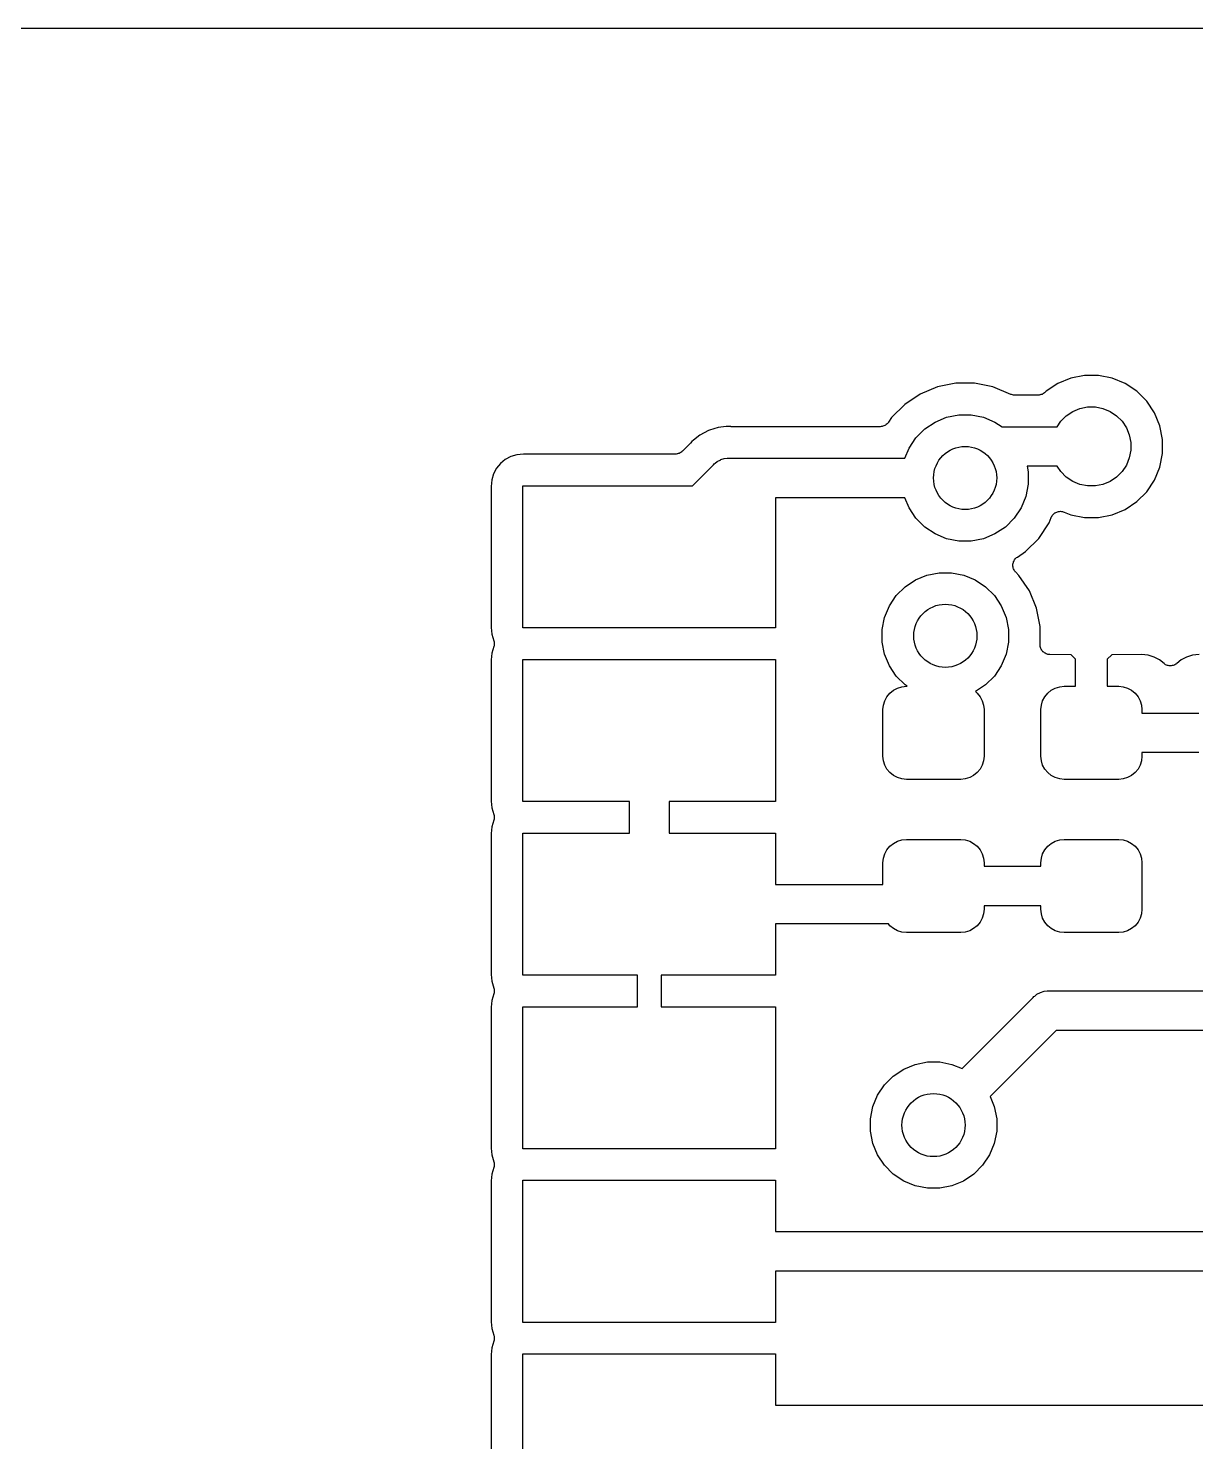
# Model space of a CAD drawing. Extents: x 113.2 to 188.8, y -123.8 to -78.2.
# Drawn here: x 138.97 to 146.36, y -91.11 to -82.15 of the extents above; entities that cross this region are included whole.
import ezdxf

# ---------------------------------------------------------------- set-up
doc = ezdxf.new("R2010")
doc.units = 0
doc.layers.add('BLACK', color=7, linetype='CONTINUOUS')

msp = doc.modelspace()

# ---------------------------------------------------------------- linework, layer by layer
at = {"layer": 'BLACK', "linetype": 'CONTINUOUS'}
for p, q in [((125.01, -82.1507), (176.99, -82.1507)), ((145.656, -84.35), (145.569, -84.3673)), ((145.744, -84.35), (145.656, -84.35)), ((145.831, -84.3673), (145.744, -84.35)), ((144.725, -84.4231), (144.616, -84.4683)), ((144.841, -84.4), (144.725, -84.4231)), ((144.959, -84.4), (144.841, -84.4)), ((145.075, -84.4231), (144.959, -84.4)), ((145.189, -84.4702), (145.075, -84.4231)), ((145.413, -84.4505), (145.407, -84.4566)), ((145.487, -84.4012), (145.413, -84.4505)), ((145.569, -84.3673), (145.487, -84.4012)), ((145.913, -84.4012), (145.831, -84.3673)), ((145.987, -84.4505), (145.913, -84.4012)), ((146.05, -84.5131), (145.987, -84.4505)), ((144.518, -84.5339), (144.434, -84.6175)), ((144.616, -84.4683), (144.518, -84.5339)), ((145.194, -84.4719), (145.189, -84.4702)), ((145.2, -84.4736), (145.194, -84.4719)), ((145.2, -84.4737), (145.2, -84.4736)), ((145.201, -84.4738), (145.2, -84.4737)), ((145.206, -84.4744), (145.201, -84.4738)), ((145.212, -84.475), (145.206, -84.4744)), ((145.213, -84.475), (145.212, -84.475)), ((145.363, -84.475), (145.213, -84.475)), ((145.213, -84.475), (145.213, -84.475)), ((145.213, -84.475), (145.213, -84.475)), ((145.213, -84.475), (145.213, -84.475)), ((145.368, -84.4744), (145.363, -84.475)), ((145.374, -84.4739), (145.368, -84.4744)), ((145.375, -84.4738), (145.374, -84.4738)), ((145.374, -84.4738), (145.374, -84.4739)), ((145.38, -84.4721), (145.375, -84.4738)), ((145.386, -84.4705), (145.38, -84.4721)), ((145.387, -84.4703), (145.386, -84.4704)), ((145.386, -84.4704), (145.386, -84.4705)), ((145.392, -84.4675), (145.387, -84.4703)), ((145.397, -84.4649), (145.392, -84.4675)), ((145.402, -84.4608), (145.397, -84.4645)), ((145.397, -84.4645), (145.397, -84.4647)), ((145.397, -84.4647), (145.397, -84.4649)), ((145.406, -84.4572), (145.402, -84.4608)), ((145.407, -84.4568), (145.406, -84.4572)), ((145.407, -84.4566), (145.407, -84.4567)), ((145.407, -84.4567), (145.407, -84.4567)), ((145.407, -84.4567), (145.407, -84.4568)), ((146.099, -84.5868), (146.05, -84.5131)), ((144.434, -84.6175), (144.414, -84.6471)), ((144.711, -84.6455), (144.783, -84.6154)), ((144.783, -84.6154), (144.861, -84.6)), ((144.861, -84.6), (144.939, -84.6)), ((144.939, -84.6), (145.017, -84.6154)), ((145.017, -84.6154), (145.089, -84.6455)), ((145.506, -84.6406), (145.541, -84.6058)), ((145.541, -84.6058), (145.582, -84.5785)), ((145.582, -84.5785), (145.627, -84.5596)), ((145.627, -84.5596), (145.675, -84.55)), ((145.675, -84.55), (145.725, -84.55)), ((145.725, -84.55), (145.773, -84.5596)), ((145.773, -84.5596), (145.818, -84.5785)), ((145.818, -84.5785), (145.859, -84.6058)), ((145.859, -84.6058), (145.894, -84.6406)), ((146.133, -84.6687), (146.099, -84.5868)), ((143.275, -84.6983), (143.219, -84.7285)), ((143.281, -84.6966), (143.275, -84.6983)), ((143.336, -84.6797), (143.281, -84.6966)), ((143.281, -84.6966), (143.281, -84.6966)), ((143.387, -84.6747), (143.336, -84.6797)), ((143.4, -84.6734), (143.387, -84.6747)), ((143.387, -84.6747), (143.387, -84.6747)), ((143.413, -84.6747), (143.4, -84.6734)), ((143.416, -84.6747), (143.413, -84.6747)), ((143.418, -84.675), (143.416, -84.6747)), ((143.419, -84.675), (143.418, -84.675)), ((144.362, -84.675), (143.419, -84.675)), ((144.368, -84.6744), (144.362, -84.675)), ((144.374, -84.6739), (144.368, -84.6744)), ((144.38, -84.6721), (144.374, -84.6738)), ((144.374, -84.6738), (144.374, -84.6738)), ((144.374, -84.6738), (144.374, -84.6739)), ((144.385, -84.6705), (144.38, -84.6721)), ((144.386, -84.6703), (144.385, -84.6705)), ((144.391, -84.6675), (144.386, -84.6703)), ((144.386, -84.6703), (144.386, -84.6703)), ((144.396, -84.6648), (144.391, -84.6675)), ((144.397, -84.6645), (144.396, -84.6646)), ((144.396, -84.6646), (144.396, -84.6648)), ((144.401, -84.6608), (144.397, -84.6645)), ((144.406, -84.6572), (144.401, -84.6608)), ((144.41, -84.6523), (144.406, -84.6567)), ((144.406, -84.6567), (144.406, -84.6569)), ((144.406, -84.6569), (144.406, -84.6572)), ((144.414, -84.6478), (144.41, -84.6523)), ((144.414, -84.6471), (144.414, -84.6473)), ((144.414, -84.6473), (144.414, -84.6473)), ((144.414, -84.6473), (144.414, -84.6473)), ((144.414, -84.6473), (144.414, -84.6478)), ((144.589, -84.745), (144.645, -84.6893)), ((144.645, -84.6893), (144.711, -84.6455)), ((145.089, -84.6455), (145.134, -84.675)), ((145.134, -84.675), (145.483, -84.675)), ((145.483, -84.675), (145.506, -84.6406)), ((145.894, -84.6406), (145.922, -84.6816)), ((145.922, -84.6816), (145.94, -84.7271)), ((146.15, -84.7557), (146.133, -84.6687)), ((143.157, -84.7837), (143.11, -84.8303)), ((143.158, -84.7816), (143.157, -84.7837)), ((143.16, -84.7798), (143.158, -84.7816)), ((143.161, -84.7791), (143.16, -84.7798)), ((143.169, -84.7691), (143.161, -84.7791)), ((143.179, -84.7609), (143.169, -84.7691)), ((143.219, -84.7285), (143.179, -84.7609)), ((143.179, -84.7609), (143.179, -84.7609)), ((144.546, -84.8105), (144.589, -84.745)), ((145.94, -84.7271), (145.95, -84.7754)), ((145.95, -84.7754), (145.95, -84.8246)), ((146.15, -84.8443), (146.15, -84.7557)), ((141.988, -84.8829), (141.958, -84.9079)), ((142.023, -84.8643), (141.988, -84.8829)), ((142.061, -84.8529), (142.023, -84.8643)), ((142.103, -84.8487), (142.061, -84.8529)), ((143.066, -84.8487), (142.103, -84.8487)), ((143.071, -84.8482), (143.066, -84.8487)), ((143.077, -84.8477), (143.071, -84.8482)), ((143.078, -84.8475), (143.077, -84.8476)), ((143.077, -84.8476), (143.077, -84.8477)), ((143.083, -84.8458), (143.078, -84.8475)), ((143.089, -84.8442), (143.083, -84.8458)), ((143.09, -84.844), (143.089, -84.8441)), ((143.089, -84.8441), (143.089, -84.8442)), ((143.095, -84.8413), (143.09, -84.844)), ((143.1, -84.8386), (143.095, -84.8413)), ((143.105, -84.8346), (143.1, -84.8382)), ((143.1, -84.8382), (143.1, -84.8384)), ((143.1, -84.8384), (143.1, -84.8386)), ((143.109, -84.8309), (143.105, -84.8346)), ((143.11, -84.8305), (143.109, -84.8309)), ((143.11, -84.8303), (143.11, -84.8305)), ((143.11, -84.8305), (143.11, -84.8305)), ((143.11, -84.8305), (143.11, -84.8305)), ((143.317, -84.9062), (143.33, -84.8956)), ((143.33, -84.8956), (143.352, -84.884)), ((143.352, -84.884), (143.354, -84.8833)), ((143.354, -84.8833), (143.375, -84.8768)), ((143.375, -84.8768), (143.394, -84.875)), ((143.394, -84.875), (143.4, -84.8744)), ((143.394, -84.875), (143.394, -84.875)), ((143.4, -84.8744), (143.406, -84.875)), ((143.406, -84.875), (144.519, -84.875)), ((144.519, -84.875), (144.546, -84.8105)), ((145.94, -84.8729), (145.922, -84.9184)), ((145.95, -84.8246), (145.94, -84.8729)), ((146.133, -84.9313), (146.15, -84.8443)), ((141.914, -84.9731), (141.903, -85.0108)), ((141.933, -84.9383), (141.914, -84.9731)), ((141.958, -84.9079), (141.933, -84.9383)), ((143.173, -85.05), (143.307, -84.9159)), ((143.307, -84.9159), (143.311, -84.9112)), ((143.311, -84.9112), (143.317, -84.9062)), ((145.483, -84.925), (145.293, -84.925)), ((145.293, -84.925), (145.3, -84.9606)), ((145.3, -84.9606), (145.3, -85.0394)), ((145.506, -84.9594), (145.483, -84.925)), ((145.541, -84.9942), (145.506, -84.9594)), ((145.894, -84.9594), (145.859, -84.9942)), ((145.922, -84.9184), (145.894, -84.9594)), ((146.099, -85.0132), (146.133, -84.9313)), ((141.903, -85.0108), (141.899, -85.0531)), ((141.899, -85.0531), (141.899, -85.9469)), ((142.1, -85.95), (142.1, -85.05)), ((142.1, -85.05), (143.173, -85.05)), ((145.3, -85.0394), (145.285, -85.1167)), ((145.582, -85.0215), (145.541, -84.9942)), ((145.627, -85.0404), (145.582, -85.0215)), ((145.675, -85.05), (145.627, -85.0404)), ((145.725, -85.05), (145.675, -85.05)), ((145.773, -85.0404), (145.725, -85.05)), ((145.818, -85.0215), (145.773, -85.0404)), ((145.859, -84.9942), (145.818, -85.0215)), ((146.05, -85.0869), (146.099, -85.0132)), ((144.519, -85.125), (143.7, -85.125)), ((143.7, -85.125), (143.7, -85.95)), ((144.546, -85.1895), (144.519, -85.125)), ((145.285, -85.1167), (145.254, -85.1895)), ((145.913, -85.1988), (145.987, -85.1495)), ((145.987, -85.1495), (146.05, -85.0869)), ((144.589, -85.255), (144.546, -85.1895)), ((144.645, -85.3107), (144.589, -85.255)), ((145.211, -85.255), (145.155, -85.3107)), ((145.254, -85.1895), (145.211, -85.255)), ((145.432, -85.2842), (145.446, -85.2499)), ((145.446, -85.2491), (145.449, -85.2438)), ((145.446, -85.2495), (145.446, -85.2491)), ((145.446, -85.2499), (145.446, -85.2495)), ((145.446, -85.2495), (145.446, -85.2495)), ((145.446, -85.2495), (145.446, -85.2495)), ((145.449, -85.2438), (145.452, -85.2387)), ((145.452, -85.2383), (145.456, -85.2338)), ((145.452, -85.2385), (145.452, -85.2383)), ((145.452, -85.2387), (145.452, -85.2385)), ((145.456, -85.2338), (145.46, -85.2292)), ((145.46, -85.2289), (145.465, -85.2253)), ((145.46, -85.2291), (145.46, -85.2289)), ((145.46, -85.2292), (145.46, -85.2291)), ((145.465, -85.2253), (145.469, -85.2215)), ((145.469, -85.2215), (145.47, -85.2214)), ((145.47, -85.2213), (145.475, -85.2186)), ((145.47, -85.2214), (145.47, -85.2213)), ((145.475, -85.2186), (145.48, -85.2158)), ((145.48, -85.2157), (145.481, -85.2156)), ((145.48, -85.2158), (145.48, -85.2157)), ((145.481, -85.2156), (145.486, -85.214)), ((145.486, -85.214), (145.492, -85.2122)), ((145.492, -85.2122), (145.498, -85.2116)), ((145.492, -85.2122), (145.492, -85.2122)), ((145.492, -85.2122), (145.492, -85.2122)), ((145.498, -85.2116), (145.504, -85.2111)), ((145.504, -85.2111), (145.504, -85.2111)), ((145.504, -85.2111), (145.505, -85.2111)), ((145.505, -85.2111), (145.51, -85.2117)), ((145.51, -85.2117), (145.516, -85.2123)), ((145.516, -85.2123), (145.517, -85.2124)), ((145.517, -85.2124), (145.517, -85.2124)), ((145.517, -85.2124), (145.522, -85.2141)), ((145.522, -85.2141), (145.528, -85.2159)), ((145.528, -85.2159), (145.569, -85.2327)), ((145.569, -85.2327), (145.656, -85.25)), ((145.656, -85.25), (145.744, -85.25)), ((145.744, -85.25), (145.831, -85.2327)), ((145.831, -85.2327), (145.913, -85.1988)), ((144.711, -85.3545), (144.645, -85.3107)), ((145.155, -85.3107), (145.089, -85.3545)), ((145.366, -85.3825), (145.432, -85.2842)), ((144.783, -85.3846), (144.711, -85.3545)), ((144.861, -85.4), (144.783, -85.3846)), ((144.939, -85.4), (144.861, -85.4)), ((145.017, -85.3846), (144.939, -85.4)), ((145.089, -85.3545), (145.017, -85.3846)), ((145.282, -85.4661), (145.366, -85.3825)), ((145.208, -85.5285), (145.21, -85.5232)), ((145.21, -85.5232), (145.213, -85.518)), ((145.213, -85.5177), (145.217, -85.5132)), ((145.213, -85.5179), (145.213, -85.5177)), ((145.213, -85.518), (145.213, -85.5179)), ((145.217, -85.5132), (145.221, -85.5085)), ((145.221, -85.5083), (145.226, -85.5046)), ((145.221, -85.5084), (145.221, -85.5083)), ((145.221, -85.5085), (145.221, -85.5084)), ((145.226, -85.5046), (145.231, -85.5008)), ((145.231, -85.5008), (145.282, -85.4661)), ((144.658, -85.6154), (144.736, -85.6)), ((144.736, -85.6), (144.814, -85.6)), ((144.814, -85.6), (144.892, -85.6154)), ((145.203, -85.5464), (145.204, -85.5406)), ((145.203, -85.5524), (145.203, -85.5464)), ((145.203, -85.5526), (145.203, -85.5524)), ((145.203, -85.5528), (145.203, -85.5526)), ((145.203, -85.5586), (145.203, -85.5528)), ((145.204, -85.5646), (145.203, -85.5586)), ((145.204, -85.5402), (145.206, -85.5345)), ((145.204, -85.5404), (145.204, -85.5402)), ((145.204, -85.5406), (145.204, -85.5404)), ((145.204, -85.5648), (145.204, -85.5646)), ((145.204, -85.565), (145.204, -85.5648)), ((145.205, -85.5706), (145.204, -85.565)), ((145.207, -85.5764), (145.205, -85.5706)), ((145.206, -85.5345), (145.207, -85.5288)), ((145.207, -85.5288), (145.208, -85.5287)), ((145.207, -85.5765), (145.207, -85.5764)), ((145.207, -85.5767), (145.207, -85.5765)), ((145.21, -85.5818), (145.207, -85.5767)), ((145.208, -85.5287), (145.208, -85.5285)), ((145.213, -85.5873), (145.21, -85.5818)), ((145.213, -85.5874), (145.213, -85.5873)), ((145.213, -85.5876), (145.213, -85.5874)), ((145.217, -85.5921), (145.213, -85.5876)), ((145.22, -85.5968), (145.217, -85.5921)), ((145.221, -85.5971), (145.22, -85.5968)), ((145.221, -85.5975), (145.221, -85.5971)), ((145.221, -85.5971), (145.221, -85.5971)), ((145.221, -85.5971), (145.221, -85.5971)), ((145.241, -85.6175), (145.221, -85.5975)), ((144.464, -85.745), (144.52, -85.6893)), ((144.52, -85.6893), (144.586, -85.6455)), ((144.586, -85.6455), (144.658, -85.6154)), ((144.892, -85.6154), (144.964, -85.6455)), ((144.964, -85.6455), (145.03, -85.6893)), ((145.03, -85.6893), (145.086, -85.745)), ((145.307, -85.7158), (145.241, -85.6175)), ((144.421, -85.8105), (144.464, -85.745)), ((145.086, -85.745), (145.129, -85.8105)), ((145.352, -85.825), (145.307, -85.7158)), ((144.375, -85.9606), (144.39, -85.8833)), ((144.39, -85.8833), (144.421, -85.8105)), ((145.129, -85.8105), (145.16, -85.8833)), ((145.16, -85.8833), (145.175, -85.9606)), ((145.375, -85.9409), (145.352, -85.825)), ((141.899, -85.9469), (141.903, -85.9892)), ((143.7, -85.95), (142.1, -85.95)), ((144.375, -86.0394), (144.375, -85.9606)), ((145.175, -85.9606), (145.175, -86.0394)), ((145.375, -86.0562), (145.375, -85.9409)), ((141.903, -85.9892), (141.916, -86.0318)), ((141.916, -86.0318), (141.916, -86.0319)), ((141.916, -86.0319), (141.916, -86.0319)), ((141.916, -86.0319), (141.916, -86.0319)), ((141.916, -86.0319), (141.916, -86.0326)), ((141.916, -86.0326), (141.917, -86.0383)), ((141.917, -86.0626), (141.916, -86.0682)), ((141.917, -86.0383), (141.918, -86.0439)), ((141.918, -86.0569), (141.917, -86.0626)), ((141.918, -86.0439), (141.918, -86.0443)), ((141.918, -86.0443), (141.918, -86.0447)), ((141.918, -86.0447), (141.918, -86.0505)), ((141.918, -86.0505), (141.918, -86.0562)), ((141.918, -86.0562), (141.918, -86.0566)), ((141.918, -86.0566), (141.918, -86.0569)), ((144.39, -86.1167), (144.375, -86.0394)), ((145.175, -86.0394), (145.16, -86.1167)), ((145.376, -86.0619), (145.375, -86.0562)), ((145.376, -86.0676), (145.376, -86.0619)), ((141.903, -86.1108), (141.899, -86.1531)), ((141.916, -86.0682), (141.903, -86.1108)), ((142.1, -87.05), (142.1, -86.15)), ((142.1, -86.15), (143.7, -86.15)), ((143.7, -86.15), (143.7, -87.05)), ((144.421, -86.1895), (144.39, -86.1167)), ((145.16, -86.1167), (145.129, -86.1895)), ((145.376, -86.068), (145.376, -86.0676)), ((145.376, -86.0684), (145.376, -86.068)), ((145.378, -86.0739), (145.376, -86.0684)), ((145.379, -86.0794), (145.378, -86.0739)), ((145.38, -86.0798), (145.379, -86.0794)), ((145.38, -86.0802), (145.38, -86.0798)), ((145.382, -86.0852), (145.38, -86.0802)), ((145.385, -86.0903), (145.382, -86.0852)), ((145.385, -86.0906), (145.385, -86.0903)), ((145.385, -86.091), (145.385, -86.0906)), ((145.389, -86.0954), (145.385, -86.091)), ((145.393, -86.0999), (145.389, -86.0954)), ((145.393, -86.1002), (145.393, -86.0999)), ((145.393, -86.1005), (145.393, -86.1002)), ((145.398, -86.1042), (145.393, -86.1005)), ((145.402, -86.1079), (145.398, -86.1042)), ((145.402, -86.1081), (145.402, -86.1079)), ((145.403, -86.1083), (145.402, -86.1081)), ((145.408, -86.111), (145.403, -86.1083)), ((145.413, -86.1138), (145.408, -86.111)), ((145.413, -86.114), (145.413, -86.1138)), ((145.413, -86.1142), (145.413, -86.114)), ((145.419, -86.1158), (145.413, -86.1142)), ((145.424, -86.1176), (145.419, -86.1158)), ((145.425, -86.1177), (145.424, -86.1176)), ((145.425, -86.1178), (145.425, -86.1177)), ((145.431, -86.1184), (145.425, -86.1178)), ((145.437, -86.1191), (145.431, -86.1184)), ((145.571, -86.1198), (145.437, -86.1191)), ((145.437, -86.1191), (145.437, -86.1191)), ((145.6, -86.1489), (145.571, -86.1198)), ((145.6, -86.32), (145.6, -86.1489)), ((145.829, -86.1198), (145.8, -86.1489)), ((145.8, -86.1489), (145.8, -86.32)), ((146.017, -86.1187), (145.829, -86.1198)), ((146.059, -86.1229), (146.017, -86.1187)), ((146.097, -86.1343), (146.059, -86.1229)), ((146.132, -86.1529), (146.097, -86.1343)), ((146.303, -86.1343), (146.268, -86.1529)), ((146.341, -86.1229), (146.303, -86.1343)), ((146.383, -86.1187), (146.341, -86.1229)), ((141.899, -86.1531), (141.899, -87.0469)), ((144.464, -86.255), (144.421, -86.1895)), ((145.129, -86.1895), (145.086, -86.255)), ((146.16, -86.1763), (146.132, -86.1529)), ((146.165, -86.1795), (146.16, -86.1763)), ((146.17, -86.1829), (146.165, -86.1795)), ((146.17, -86.183), (146.17, -86.1829)), ((146.17, -86.1831), (146.17, -86.183)), ((146.176, -86.1853), (146.17, -86.1831)), ((146.181, -86.1877), (146.176, -86.1853)), ((146.182, -86.1878), (146.181, -86.1877)), ((146.181, -86.1877), (146.181, -86.1877)), ((146.187, -86.189), (146.182, -86.1878)), ((146.193, -86.1902), (146.187, -86.189)), ((146.194, -86.1902), (146.193, -86.1902)), ((146.193, -86.1902), (146.193, -86.1902)), ((146.2, -86.1902), (146.194, -86.1902)), ((146.205, -86.1903), (146.2, -86.1902)), ((146.206, -86.1903), (146.205, -86.1903)), ((146.212, -86.1891), (146.206, -86.1903)), ((146.206, -86.1903), (146.206, -86.1903)), ((146.218, -86.1881), (146.212, -86.1891)), ((146.223, -86.1857), (146.218, -86.1879)), ((146.218, -86.1879), (146.218, -86.188)), ((146.218, -86.188), (146.218, -86.1881)), ((146.229, -86.1835), (146.223, -86.1857)), ((146.234, -86.1801), (146.229, -86.1833)), ((146.229, -86.1833), (146.229, -86.1834)), ((146.229, -86.1834), (146.229, -86.1835)), ((146.239, -86.1768), (146.234, -86.1801)), ((146.24, -86.1765), (146.239, -86.1768)), ((146.268, -86.1529), (146.24, -86.1763)), ((146.24, -86.1763), (146.24, -86.1765)), ((146.24, -86.1765), (146.24, -86.1765)), ((146.24, -86.1765), (146.24, -86.1765)), ((144.446, -86.3449), (144.471, -86.3312)), ((144.52, -86.3107), (144.464, -86.255)), ((144.471, -86.3312), (144.499, -86.3228)), ((144.499, -86.3228), (144.528, -86.32)), ((144.534, -86.32), (144.52, -86.3107)), ((144.528, -86.32), (144.534, -86.32)), ((145.03, -86.3107), (144.965, -86.3538)), ((145.086, -86.255), (145.03, -86.3107)), ((145.446, -86.3449), (145.471, -86.3312)), ((145.471, -86.3312), (145.499, -86.3228)), ((145.499, -86.3228), (145.528, -86.32)), ((145.528, -86.32), (145.6, -86.32)), ((145.8, -86.32), (145.873, -86.32)), ((145.873, -86.32), (145.901, -86.3228)), ((145.901, -86.3228), (145.929, -86.3312)), ((145.929, -86.3312), (145.954, -86.3449)), ((144.383, -86.4387), (144.391, -86.4111)), ((144.391, -86.4111), (144.405, -86.3856)), ((144.405, -86.3856), (144.423, -86.3632)), ((144.423, -86.3632), (144.446, -86.3449)), ((144.965, -86.3538), (144.977, -86.3632)), ((144.977, -86.3632), (144.995, -86.3856)), ((144.995, -86.3856), (145.009, -86.4111)), ((145.009, -86.4111), (145.017, -86.4387)), ((145.383, -86.4387), (145.391, -86.4111)), ((145.391, -86.4111), (145.405, -86.3856)), ((145.405, -86.3856), (145.423, -86.3632)), ((145.423, -86.3632), (145.446, -86.3449)), ((145.954, -86.3449), (145.977, -86.3632)), ((145.977, -86.3632), (145.995, -86.3856)), ((145.995, -86.3856), (146.009, -86.4111)), ((146.009, -86.4111), (146.017, -86.4387)), ((144.38, -86.4675), (144.383, -86.4387)), ((144.38, -86.7625), (144.38, -86.4675)), ((145.017, -86.4387), (145.02, -86.4675)), ((145.02, -86.4675), (145.02, -86.7625)), ((145.38, -86.4675), (145.383, -86.4387)), ((145.38, -86.7625), (145.38, -86.4675)), ((146.017, -86.4387), (146.02, -86.4675)), ((146.02, -86.4675), (146.02, -86.49)), ((146.02, -86.49), (146.38, -86.49)), ((144.383, -86.7913), (144.38, -86.7625)), ((145.02, -86.7625), (145.017, -86.7913)), ((145.383, -86.7913), (145.38, -86.7625)), ((146.02, -86.7625), (146.017, -86.7913)), ((146.38, -86.74), (146.02, -86.74)), ((146.02, -86.74), (146.02, -86.7625)), ((144.391, -86.8189), (144.383, -86.7913)), ((144.405, -86.8444), (144.391, -86.8189)), ((144.423, -86.8668), (144.405, -86.8444)), ((144.446, -86.8851), (144.423, -86.8668)), ((144.977, -86.8668), (144.954, -86.8851)), ((144.995, -86.8444), (144.977, -86.8668)), ((145.009, -86.8189), (144.995, -86.8444)), ((145.017, -86.7913), (145.009, -86.8189)), ((145.391, -86.8189), (145.383, -86.7913)), ((145.405, -86.8444), (145.391, -86.8189)), ((145.423, -86.8668), (145.405, -86.8444)), ((145.446, -86.8851), (145.423, -86.8668)), ((145.977, -86.8668), (145.954, -86.8851)), ((145.995, -86.8444), (145.977, -86.8668)), ((146.009, -86.8189), (145.995, -86.8444)), ((146.017, -86.7913), (146.009, -86.8189)), ((144.471, -86.8988), (144.446, -86.8851)), ((144.499, -86.9072), (144.471, -86.8988)), ((144.528, -86.91), (144.499, -86.9072)), ((144.873, -86.91), (144.528, -86.91)), ((144.901, -86.9072), (144.873, -86.91)), ((144.929, -86.8988), (144.901, -86.9072)), ((144.954, -86.8851), (144.929, -86.8988)), ((145.471, -86.8988), (145.446, -86.8851)), ((145.499, -86.9072), (145.471, -86.8988)), ((145.528, -86.91), (145.499, -86.9072)), ((145.873, -86.91), (145.528, -86.91)), ((145.901, -86.9072), (145.873, -86.91)), ((145.929, -86.8988), (145.901, -86.9072)), ((145.954, -86.8851), (145.929, -86.8988)), ((141.899, -87.0469), (141.903, -87.0892)), ((141.903, -87.0892), (141.916, -87.1318)), ((141.916, -87.1318), (141.916, -87.1319)), ((141.916, -87.1319), (141.916, -87.1319)), ((141.916, -87.1319), (141.916, -87.1319)), ((141.916, -87.1319), (141.916, -87.1326)), ((141.916, -87.1326), (141.917, -87.1383)), ((142.775, -87.05), (142.1, -87.05)), ((142.775, -87.25), (142.775, -87.05)), ((143.7, -87.05), (143.025, -87.05)), ((143.025, -87.05), (143.025, -87.25)), ((141.903, -87.2108), (141.899, -87.2531)), ((141.916, -87.1682), (141.903, -87.2108)), ((141.917, -87.1626), (141.916, -87.1682)), ((141.917, -87.1383), (141.918, -87.1439)), ((141.918, -87.1569), (141.917, -87.1626)), ((141.918, -87.1439), (141.918, -87.1443)), ((141.918, -87.1443), (141.918, -87.1447)), ((141.918, -87.1447), (141.918, -87.1504)), ((141.918, -87.1504), (141.918, -87.1562)), ((141.918, -87.1562), (141.918, -87.1566)), ((141.918, -87.1566), (141.918, -87.1569)), ((141.899, -87.2531), (141.899, -88.1469)), ((142.1, -88.15), (142.1, -87.25)), ((142.1, -87.25), (142.775, -87.25)), ((143.025, -87.25), (143.7, -87.25)), ((143.7, -87.25), (143.7, -87.575)), ((144.423, -87.3332), (144.446, -87.3149)), ((144.446, -87.3149), (144.471, -87.3012)), ((144.471, -87.3012), (144.499, -87.2928)), ((144.499, -87.2928), (144.528, -87.29)), ((144.528, -87.29), (144.873, -87.29)), ((144.873, -87.29), (144.901, -87.2928)), ((144.901, -87.2928), (144.929, -87.3012)), ((144.929, -87.3012), (144.954, -87.3149)), ((144.954, -87.3149), (144.977, -87.3332)), ((145.423, -87.3332), (145.446, -87.3149)), ((145.446, -87.3149), (145.471, -87.3012)), ((145.471, -87.3012), (145.499, -87.2928)), ((145.499, -87.2928), (145.528, -87.29)), ((145.528, -87.29), (145.873, -87.29)), ((145.873, -87.29), (145.901, -87.2928)), ((145.901, -87.2928), (145.929, -87.3012)), ((145.929, -87.3012), (145.954, -87.3149)), ((145.954, -87.3149), (145.977, -87.3332)), ((144.383, -87.4087), (144.391, -87.3811)), ((144.391, -87.3811), (144.405, -87.3556)), ((144.405, -87.3556), (144.423, -87.3332)), ((144.977, -87.3332), (144.995, -87.3556)), ((144.995, -87.3556), (145.009, -87.3811)), ((145.009, -87.3811), (145.017, -87.4087)), ((145.383, -87.4087), (145.391, -87.3811)), ((145.391, -87.3811), (145.405, -87.3556)), ((145.405, -87.3556), (145.423, -87.3332)), ((145.977, -87.3332), (145.995, -87.3556)), ((145.995, -87.3556), (146.009, -87.3811)), ((146.009, -87.3811), (146.017, -87.4087)), ((144.38, -87.4375), (144.383, -87.4087)), ((144.38, -87.575), (144.38, -87.4375)), ((145.017, -87.4087), (145.02, -87.4375)), ((145.02, -87.4375), (145.02, -87.46)), ((145.02, -87.46), (145.38, -87.46)), ((145.38, -87.4375), (145.383, -87.4087)), ((145.38, -87.46), (145.38, -87.4375)), ((146.017, -87.4087), (146.02, -87.4375)), ((146.02, -87.4375), (146.02, -87.7325)), ((143.7, -87.575), (144.38, -87.575)), ((145.017, -87.7613), (145.009, -87.7889)), ((145.02, -87.7325), (145.017, -87.7613)), ((145.38, -87.71), (145.02, -87.71)), ((145.02, -87.71), (145.02, -87.7325)), ((145.38, -87.7325), (145.38, -87.71)), ((145.383, -87.7613), (145.38, -87.7325)), ((145.391, -87.7889), (145.383, -87.7613)), ((146.017, -87.7613), (146.009, -87.7889)), ((146.02, -87.7325), (146.017, -87.7613)), ((144.414, -87.825), (143.7, -87.825)), ((143.7, -87.825), (143.7, -88.15)), ((144.423, -87.8368), (144.414, -87.825)), ((144.446, -87.8551), (144.423, -87.8368)), ((144.977, -87.8368), (144.954, -87.8551)), ((144.995, -87.8144), (144.977, -87.8368)), ((145.009, -87.7889), (144.995, -87.8144)), ((145.405, -87.8144), (145.391, -87.7889)), ((145.423, -87.8368), (145.405, -87.8144)), ((145.446, -87.8551), (145.423, -87.8368)), ((145.977, -87.8368), (145.954, -87.8551)), ((145.995, -87.8144), (145.977, -87.8368)), ((146.009, -87.7889), (145.995, -87.8144)), ((144.471, -87.8688), (144.446, -87.8551)), ((144.499, -87.8772), (144.471, -87.8688)), ((144.528, -87.88), (144.499, -87.8772)), ((144.873, -87.88), (144.528, -87.88)), ((144.901, -87.8772), (144.873, -87.88)), ((144.929, -87.8688), (144.901, -87.8772)), ((144.954, -87.8551), (144.929, -87.8688)), ((145.471, -87.8688), (145.446, -87.8551)), ((145.499, -87.8772), (145.471, -87.8688)), ((145.528, -87.88), (145.499, -87.8772)), ((145.873, -87.88), (145.528, -87.88)), ((145.901, -87.8772), (145.873, -87.88)), ((145.929, -87.8688), (145.901, -87.8772)), ((145.954, -87.8551), (145.929, -87.8688)), ((141.899, -88.1469), (141.903, -88.1892)), ((141.903, -88.1892), (141.916, -88.2318)), ((142.825, -88.15), (142.1, -88.15)), ((142.825, -88.35), (142.825, -88.15)), ((143.7, -88.15), (142.975, -88.15)), ((142.975, -88.15), (142.975, -88.35)), ((141.916, -88.2682), (141.903, -88.3108)), ((141.916, -88.2318), (141.916, -88.2319)), ((141.916, -88.2319), (141.916, -88.2319)), ((141.916, -88.2319), (141.916, -88.2319)), ((141.916, -88.2319), (141.916, -88.2326)), ((141.916, -88.2326), (141.917, -88.2383)), ((141.917, -88.2626), (141.916, -88.2682)), ((141.917, -88.2383), (141.918, -88.2439)), ((141.918, -88.2569), (141.917, -88.2626)), ((141.918, -88.2439), (141.918, -88.2443)), ((141.918, -88.2443), (141.918, -88.2447)), ((141.918, -88.2447), (141.918, -88.2505)), ((141.918, -88.2505), (141.918, -88.2562)), ((141.918, -88.2562), (141.918, -88.2566)), ((141.918, -88.2566), (141.918, -88.2569)), ((144.881, -88.7421), (145.332, -88.2909)), ((145.332, -88.2909), (145.336, -88.2862)), ((145.336, -88.2862), (145.341, -88.2823)), ((145.341, -88.2823), (145.355, -88.2706)), ((145.341, -88.2823), (145.341, -88.2823)), ((145.355, -88.2706), (145.377, -88.259)), ((145.355, -88.2706), (145.355, -88.2706)), ((145.355, -88.2706), (145.355, -88.2706)), ((145.377, -88.259), (145.4, -88.2518)), ((145.4, -88.2518), (145.419, -88.25)), ((145.419, -88.25), (145.425, -88.2494)), ((145.419, -88.25), (145.419, -88.25)), ((145.425, -88.2494), (145.431, -88.25)), ((145.431, -88.25), (147.037, -88.25)), ((141.903, -88.3108), (141.899, -88.3531)), ((141.899, -88.3531), (141.899, -89.2469)), ((142.1, -89.25), (142.1, -88.35)), ((142.1, -88.35), (142.825, -88.35)), ((142.975, -88.35), (143.7, -88.35)), ((143.7, -88.35), (143.7, -89.25)), ((145.477, -88.5), (145.058, -88.9189)), ((147.082, -88.5), (145.477, -88.5)), ((144.445, -88.7893), (144.511, -88.7455)), ((144.511, -88.7455), (144.583, -88.7154)), ((144.583, -88.7154), (144.661, -88.7)), ((144.661, -88.7), (144.739, -88.7)), ((144.739, -88.7), (144.817, -88.7154)), ((144.817, -88.7154), (144.881, -88.7421)), ((144.389, -88.845), (144.445, -88.7893)), ((144.315, -88.9833), (144.346, -88.9105)), ((144.346, -88.9105), (144.389, -88.845)), ((145.058, -88.9189), (145.085, -88.9833)), ((144.3, -89.0606), (144.315, -88.9833)), ((145.085, -88.9833), (145.1, -89.0606)), ((144.3, -89.1394), (144.3, -89.0606)), ((145.1, -89.0606), (145.1, -89.1394)), ((144.315, -89.2167), (144.3, -89.1394)), ((145.1, -89.1394), (145.085, -89.2167)), ((141.899, -89.2469), (141.903, -89.2892)), ((143.7, -89.25), (142.1, -89.25)), ((144.346, -89.2895), (144.315, -89.2167)), ((145.085, -89.2167), (145.054, -89.2895)), ((141.903, -89.2892), (141.916, -89.3318)), ((141.916, -89.3682), (141.903, -89.4108)), ((141.916, -89.3318), (141.916, -89.3319)), ((141.916, -89.3319), (141.916, -89.3319)), ((141.916, -89.3319), (141.916, -89.3319)), ((141.916, -89.3319), (141.916, -89.3326)), ((141.916, -89.3326), (141.917, -89.3383)), ((141.917, -89.3626), (141.916, -89.3682)), ((141.917, -89.3383), (141.918, -89.3439)), ((141.918, -89.3569), (141.917, -89.3626)), ((141.918, -89.3439), (141.918, -89.3443)), ((141.918, -89.3443), (141.918, -89.3447)), ((141.918, -89.3447), (141.918, -89.3505)), ((141.918, -89.3505), (141.918, -89.3562)), ((141.918, -89.3562), (141.918, -89.3566)), ((141.918, -89.3566), (141.918, -89.3569)), ((144.389, -89.355), (144.346, -89.2895)), ((144.445, -89.4107), (144.389, -89.355)), ((145.011, -89.355), (144.955, -89.4107)), ((145.054, -89.2895), (145.011, -89.355)), ((141.903, -89.4108), (141.899, -89.4531)), ((141.899, -89.4531), (141.899, -90.3469)), ((142.1, -90.35), (142.1, -89.45)), ((142.1, -89.45), (143.7, -89.45)), ((143.7, -89.45), (143.7, -89.775)), ((144.511, -89.4545), (144.445, -89.4107)), ((144.583, -89.4846), (144.511, -89.4545)), ((144.889, -89.4545), (144.817, -89.4846)), ((144.955, -89.4107), (144.889, -89.4545)), ((144.661, -89.5), (144.583, -89.4846)), ((144.739, -89.5), (144.661, -89.5)), ((144.817, -89.4846), (144.739, -89.5)), ((143.7, -89.775), (147.794, -89.775)), ((147.748, -90.025), (143.7, -90.025)), ((143.7, -90.025), (143.7, -90.35)), ((141.899, -90.3469), (141.903, -90.3892)), ((143.7, -90.35), (142.1, -90.35)), ((141.903, -90.3892), (141.916, -90.4318)), ((141.916, -90.4318), (141.916, -90.4319)), ((141.916, -90.4319), (141.916, -90.4319)), ((141.916, -90.4319), (141.916, -90.4319)), ((141.916, -90.4319), (141.916, -90.4326)), ((141.916, -90.4326), (141.917, -90.4383)), ((141.917, -90.4383), (141.918, -90.4439)), ((141.918, -90.4439), (141.918, -90.4443)), ((141.918, -90.4443), (141.918, -90.4447)), ((141.918, -90.4447), (141.918, -90.4505)), ((141.918, -90.4505), (141.918, -90.4562)), ((141.903, -90.5108), (141.899, -90.5531)), ((141.916, -90.4682), (141.903, -90.5108)), ((141.917, -90.4626), (141.916, -90.4682)), ((141.918, -90.4569), (141.917, -90.4626)), ((141.918, -90.4562), (141.918, -90.4566)), ((141.918, -90.4566), (141.918, -90.4569)), ((141.899, -90.5531), (141.899, -91.4469)), ((142.1, -91.45), (142.1, -90.55)), ((142.1, -90.55), (143.7, -90.55)), ((143.7, -90.55), (143.7, -90.875)), ((143.7, -90.875), (146.821, -90.875))]:
    msp.add_line(p, q, dxfattribs=at)
at = {"layer": 'BLACK'}
for centre in [(144.9, -85), (144.775, -86), (144.7, -89.1)]:
    msp.add_circle(centre, 0.2, dxfattribs=at)

doc.saveas('drawing.dxf')
